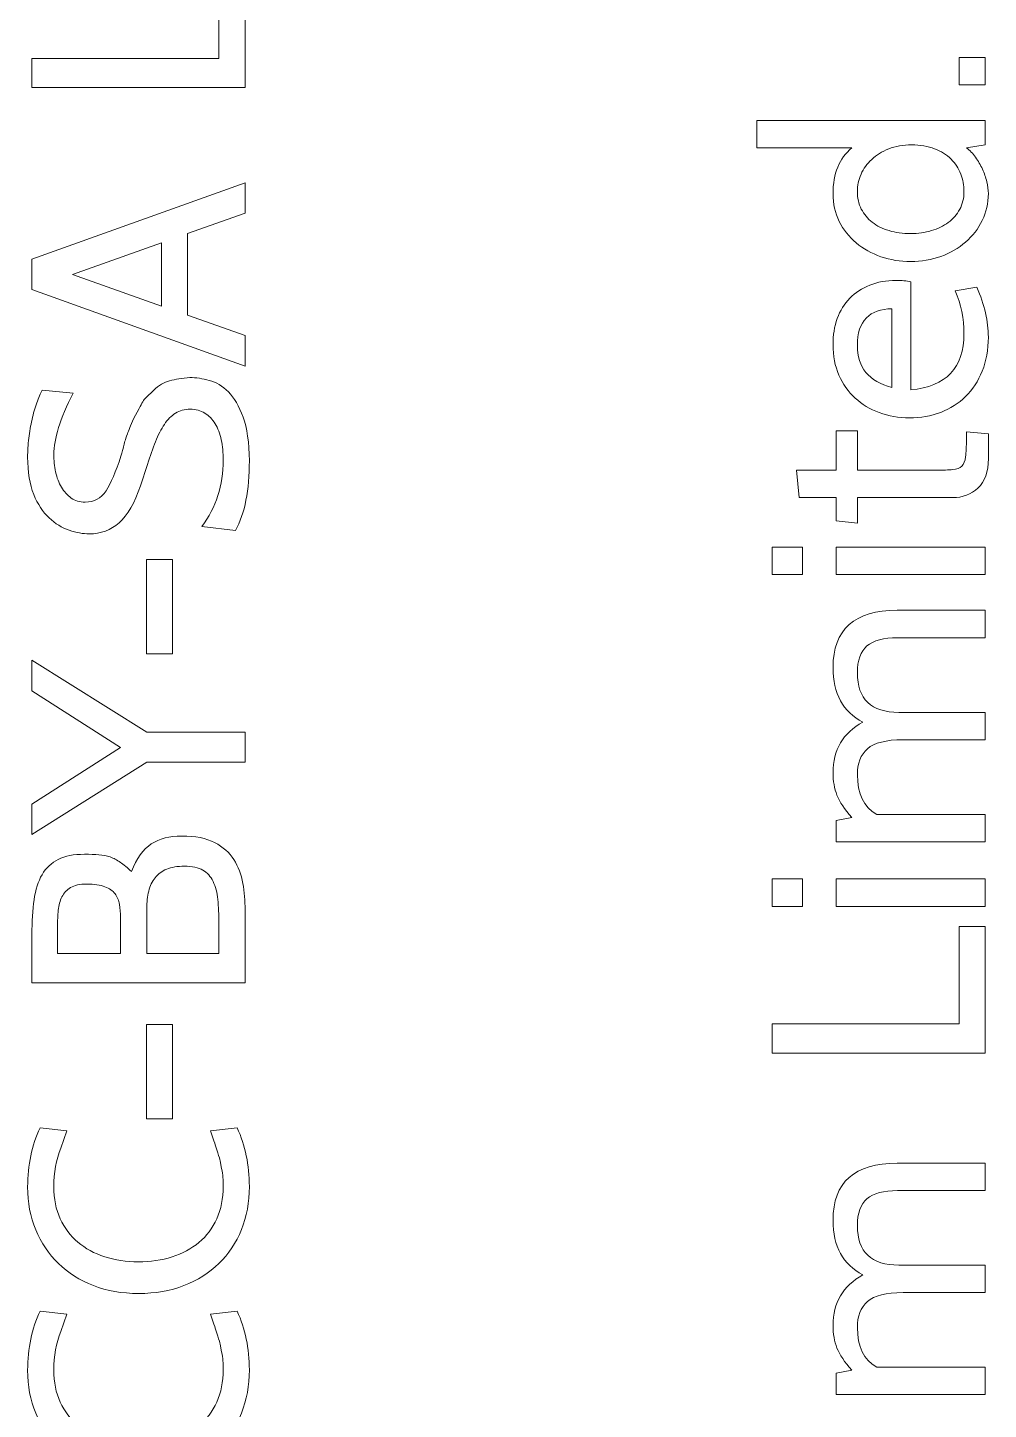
# Model space of a CAD drawing. Header units: centimetres. Extents: x -24 to 24.1, y -20.7 to 0.5.
# Drawn here: x 4.2722 to 4.6067, y -18.4396 to -17.9584 of the extents above; entities that cross this region are included whole.
import ezdxf

# ---------------------------------------------------------------- set-up
doc = ezdxf.new("R2010")
doc.units = ezdxf.units.CM
doc.header["$MEASUREMENT"] = 0
doc.layers.add('Layer 1', color=7, linetype='Continuous')

msp = doc.modelspace()

# ---------------------------------------------------------------- linework, layer by layer
at = {"layer": 'Layer 1', "color": 250, "lineweight": 9}
for points, knots in [([(4.34793, -17.935205), (4.34793, -17.935205), (4.34793, -17.979325), (4.34793, -17.979325), (4.34793, -17.979325), (4.34793, -17.979325), (4.27369, -17.979325), (4.27369, -17.979325), (4.27369, -17.979325), (4.27369, -17.979325), (4.27369, -17.969145), (4.27369, -17.969145), (4.27369, -17.969145), (4.27369, -17.969145), (4.33881, -17.969145), (4.33881, -17.969145), (4.33881, -17.969145), (4.33881, -17.969145), (4.33881, -17.935205), (4.33881, -17.935205), (4.33881, -17.935205), (4.33881, -17.935205), (4.34793, -17.935205), (4.34793, -17.935205)], [0, 0, 0, 0, 0.1428571, 0.1428571, 0.1428571, 0.1428571, 0.2857143, 0.2857143, 0.2857143, 0.2857143, 0.4285714, 0.4285714, 0.4285714, 0.4285714, 0.5714286, 0.5714286, 0.5714286, 0.5714286, 0.7142857, 0.7142857, 0.7142857, 0.7142857, 1, 1, 1, 1]), ([(4.60564, -17.968825), (4.60564, -17.968825), (4.60564, -17.978375), (4.60564, -17.978375), (4.60564, -17.978375), (4.60564, -17.978375), (4.59652, -17.978375), (4.59652, -17.978375), (4.59652, -17.978375), (4.59652, -17.978375), (4.59652, -17.968825), (4.59652, -17.968825), (4.59652, -17.968825), (4.59652, -17.968825), (4.60564, -17.968825), (4.60564, -17.968825)], [0, 0, 0, 0, 0.2, 0.2, 0.2, 0.2, 0.4, 0.4, 0.4, 0.4, 0.6, 0.6, 0.6, 0.6, 1, 1, 1, 1]), ([(4.60564, -17.990785), (4.60564, -17.990785), (4.60564, -17.999265), (4.60564, -17.999265), (4.60564, -17.999265), (4.60564, -17.999265), (4.59907, -18.000325), (4.59907, -18.000325), (4.59907, -18.000325), (4.60027, -18.001175), (4.60133, -18.002255), (4.60225, -18.003565), (4.60225, -18.003565), (4.60317, -18.004865), (4.60396, -18.006245), (4.60464, -18.007695), (4.60464, -18.007695), (4.60531, -18.009145), (4.60582, -18.010615), (4.60617, -18.012095), (4.60617, -18.012095), (4.60653, -18.013585), (4.60671, -18.014965), (4.60671, -18.016235), (4.60671, -18.016235), (4.60671, -18.019555), (4.606, -18.022665), (4.60458, -18.025565), (4.60458, -18.025565), (4.60317, -18.028465), (4.60124, -18.030975), (4.5988, -18.033095), (4.5988, -18.033095), (4.59637, -18.035215), (4.5935, -18.036885), (4.59021, -18.038085), (4.59021, -18.038085), (4.58693, -18.039285), (4.58341, -18.039885), (4.57966, -18.039885), (4.57966, -18.039885), (4.57606, -18.039885), (4.57261, -18.039315), (4.56932, -18.038185), (4.56932, -18.038185), (4.56603, -18.037055), (4.56315, -18.035445), (4.56068, -18.033365), (4.56068, -18.033365), (4.5582, -18.031275), (4.55624, -18.028785), (4.55479, -18.025885), (4.55479, -18.025885), (4.55334, -18.022985), (4.55262, -18.019775), (4.55262, -18.016235), (4.55262, -18.016235), (4.55262, -18.009235), (4.55481, -18.003935), (4.55919, -18.000325), (4.55919, -18.000325), (4.55919, -18.000325), (4.5261, -18.000325), (4.5261, -18.000325), (4.5261, -18.000325), (4.5261, -18.000325), (4.5261, -17.990785), (4.5261, -17.990785), (4.5261, -17.990785), (4.5261, -17.990785), (4.60564, -17.990785), (4.60564, -17.990785)], [0, 0, 0, 0, 0.0526316, 0.0526316, 0.0526316, 0.0526316, 0.1052632, 0.1052632, 0.1052632, 0.1052632, 0.1578947, 0.1578947, 0.1578947, 0.1578947, 0.2105263, 0.2105263, 0.2105263, 0.2105263, 0.2631579, 0.2631579, 0.2631579, 0.2631579, 0.3157895, 0.3157895, 0.3157895, 0.3157895, 0.3684211, 0.3684211, 0.3684211, 0.3684211, 0.4210526, 0.4210526, 0.4210526, 0.4210526, 0.4736842, 0.4736842, 0.4736842, 0.4736842, 0.5263158, 0.5263158, 0.5263158, 0.5263158, 0.5789474, 0.5789474, 0.5789474, 0.5789474, 0.6315789, 0.6315789, 0.6315789, 0.6315789, 0.6842105, 0.6842105, 0.6842105, 0.6842105, 0.7368421, 0.7368421, 0.7368421, 0.7368421, 0.7894737, 0.7894737, 0.7894737, 0.7894737, 0.8421053, 0.8421053, 0.8421053, 0.8421053, 0.8947368, 0.8947368, 0.8947368, 0.8947368, 1, 1, 1, 1]), ([(4.5611, -18.015495), (4.5611, -18.017755), (4.56156, -18.019785), (4.56248, -18.021595), (4.56248, -18.021595), (4.5634, -18.023395), (4.56467, -18.024935), (4.5663, -18.026205), (4.5663, -18.026205), (4.56792, -18.027475), (4.56987, -18.028445), (4.57213, -18.029125), (4.57213, -18.029125), (4.57439, -18.029795), (4.5769, -18.030125), (4.57966, -18.030125), (4.57966, -18.030125), (4.58221, -18.030125), (4.58461, -18.029795), (4.58687, -18.029125), (4.58687, -18.029125), (4.58914, -18.028445), (4.5911, -18.027495), (4.59276, -18.026255), (4.59276, -18.026255), (4.59442, -18.025015), (4.59575, -18.023505), (4.59674, -18.021695), (4.59674, -18.021695), (4.59773, -18.019895), (4.59822, -18.017825), (4.59822, -18.015495), (4.59822, -18.015495), (4.59822, -18.013375), (4.59785, -18.011335), (4.59711, -18.009395), (4.59711, -18.009395), (4.59637, -18.007455), (4.59523, -18.005715), (4.59371, -18.004195), (4.59371, -18.004195), (4.59219, -18.002675), (4.59028, -18.001475), (4.58799, -18.000595), (4.58799, -18.000595), (4.58569, -17.999705), (4.58302, -17.999265), (4.57998, -17.999265), (4.57998, -17.999265), (4.57701, -17.999265), (4.57436, -17.999725), (4.57203, -18.000645), (4.57203, -18.000645), (4.56969, -18.001565), (4.56771, -18.002785), (4.56609, -18.004305), (4.56609, -18.004305), (4.56446, -18.005825), (4.56322, -18.007555), (4.56237, -18.009505), (4.56237, -18.009505), (4.56153, -18.011445), (4.5611, -18.013445), (4.5611, -18.015495)], [0, 0, 0, 0, 0.0588235, 0.0588235, 0.0588235, 0.0588235, 0.1176471, 0.1176471, 0.1176471, 0.1176471, 0.1764706, 0.1764706, 0.1764706, 0.1764706, 0.2352941, 0.2352941, 0.2352941, 0.2352941, 0.2941176, 0.2941176, 0.2941176, 0.2941176, 0.3529412, 0.3529412, 0.3529412, 0.3529412, 0.4117647, 0.4117647, 0.4117647, 0.4117647, 0.4705882, 0.4705882, 0.4705882, 0.4705882, 0.5294118, 0.5294118, 0.5294118, 0.5294118, 0.5882353, 0.5882353, 0.5882353, 0.5882353, 0.6470588, 0.6470588, 0.6470588, 0.6470588, 0.7058824, 0.7058824, 0.7058824, 0.7058824, 0.7647059, 0.7647059, 0.7647059, 0.7647059, 0.8235294, 0.8235294, 0.8235294, 0.8235294, 0.8823529, 0.8823529, 0.8823529, 0.8823529, 1, 1, 1, 1]), ([(4.34793, -18.012415), (4.34793, -18.012415), (4.34793, -18.023015), (4.34793, -18.023015), (4.34793, -18.023015), (4.34793, -18.023015), (4.32789, -18.030125), (4.32789, -18.030125), (4.32789, -18.030125), (4.32789, -18.030125), (4.32789, -18.058545), (4.32789, -18.058545), (4.32789, -18.058545), (4.32789, -18.058545), (4.34793, -18.065655), (4.34793, -18.065655), (4.34793, -18.065655), (4.34793, -18.065655), (4.34793, -18.076255), (4.34793, -18.076255), (4.34793, -18.076255), (4.34793, -18.076255), (4.27369, -18.049635), (4.27369, -18.049635), (4.27369, -18.049635), (4.27369, -18.049635), (4.27369, -18.039035), (4.27369, -18.039035), (4.27369, -18.039035), (4.27369, -18.039035), (4.34793, -18.012415), (4.34793, -18.012415)], [0, 0, 0, 0, 0.1111111, 0.1111111, 0.1111111, 0.1111111, 0.2222222, 0.2222222, 0.2222222, 0.2222222, 0.3333333, 0.3333333, 0.3333333, 0.3333333, 0.4444444, 0.4444444, 0.4444444, 0.4444444, 0.5555556, 0.5555556, 0.5555556, 0.5555556, 0.6666667, 0.6666667, 0.6666667, 0.6666667, 0.7777778, 0.7777778, 0.7777778, 0.7777778, 1, 1, 1, 1]), ([(4.31877, -18.033305), (4.31877, -18.033305), (4.2878, -18.044335), (4.2878, -18.044335), (4.2878, -18.044335), (4.2878, -18.044335), (4.31877, -18.055365), (4.31877, -18.055365), (4.31877, -18.055365), (4.31877, -18.055365), (4.31877, -18.033305), (4.31877, -18.033305)], [0, 0, 0, 0, 0.25, 0.25, 0.25, 0.25, 0.5, 0.5, 0.5, 0.5, 1, 1, 1, 1]), ([(4.57966, -18.046885), (4.57966, -18.046885), (4.57966, -18.084535), (4.57966, -18.084535), (4.57966, -18.084535), (4.59203, -18.083405), (4.59822, -18.076895), (4.59822, -18.065025), (4.59822, -18.065025), (4.59822, -18.059715), (4.5972, -18.054735), (4.59515, -18.050065), (4.59515, -18.050065), (4.59515, -18.050065), (4.60267, -18.048795), (4.60267, -18.048795), (4.60267, -18.048795), (4.60536, -18.054945), (4.60671, -18.060745), (4.60671, -18.066185), (4.60671, -18.066185), (4.60671, -18.070575), (4.606, -18.074515), (4.60458, -18.078015), (4.60458, -18.078015), (4.60317, -18.081515), (4.60124, -18.084465), (4.5988, -18.086865), (4.5988, -18.086865), (4.59637, -18.089275), (4.59347, -18.091105), (4.59011, -18.092385), (4.59011, -18.092385), (4.58675, -18.093655), (4.58313, -18.094295), (4.57924, -18.094295), (4.57924, -18.094295), (4.57549, -18.094295), (4.57199, -18.093695), (4.56874, -18.092485), (4.56874, -18.092485), (4.56548, -18.091285), (4.56268, -18.089595), (4.56031, -18.087395), (4.56031, -18.087395), (4.55794, -18.085205), (4.55606, -18.082535), (4.55469, -18.079395), (4.55469, -18.079395), (4.55331, -18.076245), (4.55262, -18.072725), (4.55262, -18.068835), (4.55262, -18.068835), (4.55262, -18.065515), (4.55311, -18.062475), (4.5541, -18.059715), (4.5541, -18.059715), (4.55509, -18.056965), (4.55654, -18.054615), (4.55845, -18.052665), (4.55845, -18.052665), (4.56036, -18.050725), (4.56268, -18.049205), (4.5654, -18.048105), (4.5654, -18.048105), (4.56812, -18.047005), (4.57118, -18.046465), (4.57457, -18.046465), (4.57457, -18.046465), (4.57655, -18.046465), (4.57825, -18.046605), (4.57966, -18.046885)], [0, 0, 0, 0, 0.0526316, 0.0526316, 0.0526316, 0.0526316, 0.1052632, 0.1052632, 0.1052632, 0.1052632, 0.1578947, 0.1578947, 0.1578947, 0.1578947, 0.2105263, 0.2105263, 0.2105263, 0.2105263, 0.2631579, 0.2631579, 0.2631579, 0.2631579, 0.3157895, 0.3157895, 0.3157895, 0.3157895, 0.3684211, 0.3684211, 0.3684211, 0.3684211, 0.4210526, 0.4210526, 0.4210526, 0.4210526, 0.4736842, 0.4736842, 0.4736842, 0.4736842, 0.5263158, 0.5263158, 0.5263158, 0.5263158, 0.5789474, 0.5789474, 0.5789474, 0.5789474, 0.6315789, 0.6315789, 0.6315789, 0.6315789, 0.6842105, 0.6842105, 0.6842105, 0.6842105, 0.7368421, 0.7368421, 0.7368421, 0.7368421, 0.7894737, 0.7894737, 0.7894737, 0.7894737, 0.8421053, 0.8421053, 0.8421053, 0.8421053, 0.8947368, 0.8947368, 0.8947368, 0.8947368, 1, 1, 1, 1]), ([(4.5611, -18.069055), (4.5611, -18.076755), (4.5651, -18.081635), (4.57309, -18.083685), (4.57309, -18.083685), (4.57309, -18.083685), (4.57309, -18.056325), (4.57309, -18.056325), (4.57309, -18.056325), (4.56927, -18.056325), (4.56632, -18.057385), (4.56423, -18.059505), (4.56423, -18.059505), (4.56214, -18.061625), (4.5611, -18.064805), (4.5611, -18.069055)], [0, 0, 0, 0, 0.2, 0.2, 0.2, 0.2, 0.4, 0.4, 0.4, 0.4, 0.6, 0.6, 0.6, 0.6, 1, 1, 1, 1]), ([(4.34941, -18.109245), (4.34941, -18.119495), (4.34782, -18.127585), (4.34464, -18.133525), (4.34464, -18.133525), (4.34464, -18.133525), (4.33287, -18.132145), (4.33287, -18.132145), (4.33287, -18.132145), (4.33782, -18.125505), (4.34029, -18.117795), (4.34029, -18.109025), (4.34029, -18.109025), (4.34029, -18.106485), (4.34007, -18.104135), (4.33961, -18.101975), (4.33961, -18.101975), (4.33915, -18.099825), (4.33844, -18.097945), (4.33748, -18.096355), (4.33748, -18.096355), (4.33653, -18.094765), (4.33533, -18.093525), (4.33388, -18.092645), (4.33388, -18.092645), (4.33243, -18.091755), (4.33075, -18.091315), (4.32884, -18.091315), (4.32884, -18.091315), (4.32686, -18.091315), (4.32515, -18.091775), (4.3237, -18.092695), (4.3237, -18.092695), (4.32225, -18.093615), (4.32096, -18.094905), (4.31983, -18.096565), (4.31983, -18.096565), (4.31869, -18.098225), (4.31767, -18.100245), (4.31675, -18.102615), (4.31675, -18.102615), (4.31583, -18.104985), (4.31488, -18.107615), (4.31389, -18.110515), (4.31389, -18.110515), (4.31389, -18.110515), (4.31145, -18.117935), (4.31145, -18.117935), (4.31145, -18.117935), (4.30947, -18.123945), (4.30701, -18.128245), (4.30408, -18.130825), (4.30408, -18.130825), (4.30114, -18.133405), (4.29766, -18.134695), (4.29363, -18.134695), (4.29363, -18.134695), (4.29151, -18.134695), (4.28919, -18.134275), (4.28668, -18.133425), (4.28668, -18.133425), (4.28417, -18.132575), (4.28184, -18.131145), (4.27968, -18.129125), (4.27968, -18.129125), (4.27753, -18.127115), (4.27574, -18.124395), (4.27433, -18.120965), (4.27433, -18.120965), (4.27291, -18.117535), (4.27221, -18.113205), (4.27221, -18.107965), (4.27221, -18.107965), (4.27221, -18.105845), (4.27235, -18.103655), (4.27263, -18.101395), (4.27263, -18.101395), (4.27291, -18.099135), (4.27329, -18.096955), (4.27374, -18.094875), (4.27374, -18.094875), (4.2742, -18.092785), (4.27475, -18.090855), (4.27539, -18.089095), (4.27539, -18.089095), (4.27603, -18.087325), (4.27666, -18.085835), (4.2773, -18.084635), (4.2773, -18.084635), (4.2773, -18.084635), (4.28801, -18.085695), (4.28801, -18.085695), (4.28801, -18.085695), (4.28356, -18.094605), (4.28133, -18.101715), (4.28133, -18.107015), (4.28133, -18.107015), (4.28133, -18.109065), (4.28154, -18.111095), (4.28196, -18.113115), (4.28196, -18.113115), (4.28239, -18.115125), (4.28306, -18.116915), (4.28398, -18.118465), (4.28398, -18.118465), (4.2849, -18.120025), (4.28603, -18.121275), (4.28737, -18.122235), (4.28737, -18.122235), (4.28872, -18.123185), (4.29034, -18.123665), (4.29225, -18.123665), (4.29225, -18.123665), (4.29536, -18.123665), (4.29778, -18.122335), (4.29952, -18.119685), (4.29952, -18.119685), (4.30125, -18.117035), (4.30296, -18.113025), (4.30466, -18.107655), (4.30466, -18.107655), (4.30516, -18.106165), (4.30547, -18.105085), (4.30561, -18.104415), (4.30561, -18.104415), (4.30576, -18.103745), (4.30592, -18.103095), (4.30609, -18.102455), (4.30609, -18.102455), (4.30627, -18.101815), (4.30655, -18.100955), (4.30694, -18.099855), (4.30694, -18.099855), (4.30733, -18.098755), (4.30805, -18.097005), (4.30911, -18.094605), (4.30911, -18.094605), (4.30911, -18.094605), (4.31102, -18.091005), (4.31102, -18.091005), (4.31102, -18.091005), (4.31152, -18.090085), (4.31194, -18.089325), (4.3123, -18.088715), (4.3123, -18.088715), (4.31265, -18.088115), (4.313, -18.087645), (4.31336, -18.087285), (4.31336, -18.087285), (4.31336, -18.087285), (4.31611, -18.084635), (4.31611, -18.084635), (4.31611, -18.084635), (4.31781, -18.083015), (4.31965, -18.081935), (4.32163, -18.081405), (4.32163, -18.081405), (4.32361, -18.080875), (4.32598, -18.080505), (4.32873, -18.080285), (4.32873, -18.080285), (4.33086, -18.080285), (4.3331, -18.080605), (4.33547, -18.081245), (4.33547, -18.081245), (4.33784, -18.081875), (4.34005, -18.083225), (4.3421, -18.085275), (4.3421, -18.085275), (4.34415, -18.087325), (4.34586, -18.090245), (4.34724, -18.094025), (4.34724, -18.094025), (4.34862, -18.097805), (4.34934, -18.102875), (4.34941, -18.109245)], [0, 0, 0, 0, 0.0222222, 0.0222222, 0.0222222, 0.0222222, 0.0444444, 0.0444444, 0.0444444, 0.0444444, 0.0666667, 0.0666667, 0.0666667, 0.0666667, 0.0888889, 0.0888889, 0.0888889, 0.0888889, 0.1111111, 0.1111111, 0.1111111, 0.1111111, 0.1333333, 0.1333333, 0.1333333, 0.1333333, 0.1555556, 0.1555556, 0.1555556, 0.1555556, 0.1777778, 0.1777778, 0.1777778, 0.1777778, 0.2, 0.2, 0.2, 0.2, 0.2222222, 0.2222222, 0.2222222, 0.2222222, 0.2444444, 0.2444444, 0.2444444, 0.2444444, 0.2666667, 0.2666667, 0.2666667, 0.2666667, 0.2888889, 0.2888889, 0.2888889, 0.2888889, 0.3111111, 0.3111111, 0.3111111, 0.3111111, 0.3333333, 0.3333333, 0.3333333, 0.3333333, 0.3555556, 0.3555556, 0.3555556, 0.3555556, 0.3777778, 0.3777778, 0.3777778, 0.3777778, 0.4, 0.4, 0.4, 0.4, 0.4222222, 0.4222222, 0.4222222, 0.4222222, 0.4444444, 0.4444444, 0.4444444, 0.4444444, 0.4666667, 0.4666667, 0.4666667, 0.4666667, 0.4888889, 0.4888889, 0.4888889, 0.4888889, 0.5111111, 0.5111111, 0.5111111, 0.5111111, 0.5333333, 0.5333333, 0.5333333, 0.5333333, 0.5555556, 0.5555556, 0.5555556, 0.5555556, 0.5777778, 0.5777778, 0.5777778, 0.5777778, 0.6, 0.6, 0.6, 0.6, 0.6222222, 0.6222222, 0.6222222, 0.6222222, 0.6444444, 0.6444444, 0.6444444, 0.6444444, 0.6666667, 0.6666667, 0.6666667, 0.6666667, 0.6888889, 0.6888889, 0.6888889, 0.6888889, 0.7111111, 0.7111111, 0.7111111, 0.7111111, 0.7333333, 0.7333333, 0.7333333, 0.7333333, 0.7555556, 0.7555556, 0.7555556, 0.7555556, 0.7777778, 0.7777778, 0.7777778, 0.7777778, 0.8, 0.8, 0.8, 0.8, 0.8222222, 0.8222222, 0.8222222, 0.8222222, 0.8444444, 0.8444444, 0.8444444, 0.8444444, 0.8666667, 0.8666667, 0.8666667, 0.8666667, 0.8888889, 0.8888889, 0.8888889, 0.8888889, 0.9111111, 0.9111111, 0.9111111, 0.9111111, 0.9333333, 0.9333333, 0.9333333, 0.9333333, 0.9555556, 0.9555556, 0.9555556, 0.9555556, 1, 1, 1, 1]), ([(4.59907, -18.099175), (4.59907, -18.099175), (4.60671, -18.099915), (4.60671, -18.099915), (4.60671, -18.099915), (4.60671, -18.099915), (4.60671, -18.108505), (4.60671, -18.108505), (4.60671, -18.108505), (4.60671, -18.113095), (4.6055, -18.116515), (4.6031, -18.118735), (4.6031, -18.118735), (4.6007, -18.120965), (4.59776, -18.122075), (4.5943, -18.122075), (4.5943, -18.122075), (4.5943, -18.122075), (4.5611, -18.122075), (4.5611, -18.122075), (4.5611, -18.122075), (4.5611, -18.122075), (4.5611, -18.130985), (4.5611, -18.130985), (4.5611, -18.130985), (4.5611, -18.130985), (4.55368, -18.130135), (4.55368, -18.130135), (4.55368, -18.130135), (4.55368, -18.130135), (4.55368, -18.122075), (4.55368, -18.122075), (4.55368, -18.122075), (4.55368, -18.122075), (4.54084, -18.122075), (4.54084, -18.122075), (4.54084, -18.122075), (4.54084, -18.122075), (4.53989, -18.112535), (4.53989, -18.112535), (4.53989, -18.112535), (4.53989, -18.112535), (4.55368, -18.112535), (4.55368, -18.112535), (4.55368, -18.112535), (4.55368, -18.112535), (4.55368, -18.098855), (4.55368, -18.098855), (4.55368, -18.098855), (4.55368, -18.098855), (4.5611, -18.098855), (4.5611, -18.098855), (4.5611, -18.098855), (4.5611, -18.098855), (4.5611, -18.112535), (4.5611, -18.112535), (4.5611, -18.112535), (4.5611, -18.112535), (4.58846, -18.112535), (4.58846, -18.112535), (4.58846, -18.112535), (4.59094, -18.112535), (4.59288, -18.112465), (4.5943, -18.112325), (4.5943, -18.112325), (4.59571, -18.112175), (4.59677, -18.111775), (4.59748, -18.111105), (4.59748, -18.111105), (4.59819, -18.110435), (4.59863, -18.109355), (4.5988, -18.107865), (4.5988, -18.107865), (4.59898, -18.106385), (4.59907, -18.104295), (4.59907, -18.101605), (4.59907, -18.101605), (4.59907, -18.101605), (4.59907, -18.099175), (4.59907, -18.099175)], [0, 0, 0, 0, 0.047619, 0.047619, 0.047619, 0.047619, 0.0952381, 0.0952381, 0.0952381, 0.0952381, 0.1428571, 0.1428571, 0.1428571, 0.1428571, 0.1904762, 0.1904762, 0.1904762, 0.1904762, 0.2380952, 0.2380952, 0.2380952, 0.2380952, 0.2857143, 0.2857143, 0.2857143, 0.2857143, 0.3333333, 0.3333333, 0.3333333, 0.3333333, 0.3809524, 0.3809524, 0.3809524, 0.3809524, 0.4285714, 0.4285714, 0.4285714, 0.4285714, 0.4761905, 0.4761905, 0.4761905, 0.4761905, 0.5238095, 0.5238095, 0.5238095, 0.5238095, 0.5714286, 0.5714286, 0.5714286, 0.5714286, 0.6190476, 0.6190476, 0.6190476, 0.6190476, 0.6666667, 0.6666667, 0.6666667, 0.6666667, 0.7142857, 0.7142857, 0.7142857, 0.7142857, 0.7619048, 0.7619048, 0.7619048, 0.7619048, 0.8095238, 0.8095238, 0.8095238, 0.8095238, 0.8571429, 0.8571429, 0.8571429, 0.8571429, 0.9047619, 0.9047619, 0.9047619, 0.9047619, 1, 1, 1, 1]), ([(4.54201, -18.139365), (4.54201, -18.139365), (4.54201, -18.148905), (4.54201, -18.148905), (4.54201, -18.148905), (4.54201, -18.148905), (4.53141, -18.148905), (4.53141, -18.148905), (4.53141, -18.148905), (4.53141, -18.148905), (4.53141, -18.139365), (4.53141, -18.139365), (4.53141, -18.139365), (4.53141, -18.139365), (4.54201, -18.139365), (4.54201, -18.139365)], [0, 0, 0, 0, 0.2, 0.2, 0.2, 0.2, 0.4, 0.4, 0.4, 0.4, 0.6, 0.6, 0.6, 0.6, 1, 1, 1, 1]), ([(4.60564, -18.139365), (4.60564, -18.139365), (4.60564, -18.148905), (4.60564, -18.148905), (4.60564, -18.148905), (4.60564, -18.148905), (4.55368, -18.148905), (4.55368, -18.148905), (4.55368, -18.148905), (4.55368, -18.148905), (4.55368, -18.139365), (4.55368, -18.139365), (4.55368, -18.139365), (4.55368, -18.139365), (4.60564, -18.139365), (4.60564, -18.139365)], [0, 0, 0, 0, 0.2, 0.2, 0.2, 0.2, 0.4, 0.4, 0.4, 0.4, 0.6, 0.6, 0.6, 0.6, 1, 1, 1, 1]), ([(4.32269, -18.143605), (4.32269, -18.143605), (4.32269, -18.176475), (4.32269, -18.176475), (4.32269, -18.176475), (4.32269, -18.176475), (4.31357, -18.176475), (4.31357, -18.176475), (4.31357, -18.176475), (4.31357, -18.176475), (4.31357, -18.143605), (4.31357, -18.143605), (4.31357, -18.143605), (4.31357, -18.143605), (4.32269, -18.143605), (4.32269, -18.143605)], [0, 0, 0, 0, 0.2, 0.2, 0.2, 0.2, 0.4, 0.4, 0.4, 0.4, 0.6, 0.6, 0.6, 0.6, 1, 1, 1, 1]), ([(4.60564, -18.161315), (4.60564, -18.161315), (4.60564, -18.170865), (4.60564, -18.170865), (4.60564, -18.170865), (4.60564, -18.170865), (4.5751, -18.170865), (4.5751, -18.170865), (4.5751, -18.170865), (4.57022, -18.170865), (4.56667, -18.171815), (4.56444, -18.173725), (4.56444, -18.173725), (4.56222, -18.175635), (4.5611, -18.178745), (4.5611, -18.183055), (4.5611, -18.183055), (4.5611, -18.192255), (4.56591, -18.196845), (4.57553, -18.196845), (4.57553, -18.196845), (4.57553, -18.196845), (4.60564, -18.196845), (4.60564, -18.196845), (4.60564, -18.196845), (4.60564, -18.196845), (4.60564, -18.206395), (4.60564, -18.206395), (4.60564, -18.206395), (4.60564, -18.206395), (4.57701, -18.206395), (4.57701, -18.206395), (4.57701, -18.206395), (4.57107, -18.206395), (4.56694, -18.207435), (4.5646, -18.209525), (4.5646, -18.209525), (4.56227, -18.211605), (4.5611, -18.214625), (4.5611, -18.218585), (4.5611, -18.218585), (4.5611, -18.225235), (4.56336, -18.229825), (4.56789, -18.232375), (4.56789, -18.232375), (4.56789, -18.232375), (4.60564, -18.232375), (4.60564, -18.232375), (4.60564, -18.232375), (4.60564, -18.232375), (4.60564, -18.241915), (4.60564, -18.241915), (4.60564, -18.241915), (4.60564, -18.241915), (4.55368, -18.241915), (4.55368, -18.241915), (4.55368, -18.241915), (4.55368, -18.241915), (4.55368, -18.234495), (4.55368, -18.234495), (4.55368, -18.234495), (4.55368, -18.234495), (4.55919, -18.233435), (4.55919, -18.233435), (4.55919, -18.233435), (4.55665, -18.230605), (4.55492, -18.228025), (4.554, -18.225695), (4.554, -18.225695), (4.55308, -18.223365), (4.55262, -18.220745), (4.55262, -18.217845), (4.55262, -18.217845), (4.55262, -18.209925), (4.55608, -18.204055), (4.56301, -18.200235), (4.56301, -18.200235), (4.55608, -18.196635), (4.55262, -18.190305), (4.55262, -18.181255), (4.55262, -18.181255), (4.55262, -18.167965), (4.56008, -18.161315), (4.57499, -18.161315), (4.57499, -18.161315), (4.57499, -18.161315), (4.60564, -18.161315), (4.60564, -18.161315)], [0, 0, 0, 0, 0.0434783, 0.0434783, 0.0434783, 0.0434783, 0.0869565, 0.0869565, 0.0869565, 0.0869565, 0.1304348, 0.1304348, 0.1304348, 0.1304348, 0.173913, 0.173913, 0.173913, 0.173913, 0.2173913, 0.2173913, 0.2173913, 0.2173913, 0.2608696, 0.2608696, 0.2608696, 0.2608696, 0.3043478, 0.3043478, 0.3043478, 0.3043478, 0.3478261, 0.3478261, 0.3478261, 0.3478261, 0.3913043, 0.3913043, 0.3913043, 0.3913043, 0.4347826, 0.4347826, 0.4347826, 0.4347826, 0.4782609, 0.4782609, 0.4782609, 0.4782609, 0.5217391, 0.5217391, 0.5217391, 0.5217391, 0.5652174, 0.5652174, 0.5652174, 0.5652174, 0.6086957, 0.6086957, 0.6086957, 0.6086957, 0.6521739, 0.6521739, 0.6521739, 0.6521739, 0.6956522, 0.6956522, 0.6956522, 0.6956522, 0.7391304, 0.7391304, 0.7391304, 0.7391304, 0.7826087, 0.7826087, 0.7826087, 0.7826087, 0.826087, 0.826087, 0.826087, 0.826087, 0.8695652, 0.8695652, 0.8695652, 0.8695652, 0.9130435, 0.9130435, 0.9130435, 0.9130435, 1, 1, 1, 1]), ([(4.27369, -18.178705), (4.27369, -18.178705), (4.31368, -18.203735), (4.31368, -18.203735), (4.31368, -18.203735), (4.31368, -18.203735), (4.34793, -18.203735), (4.34793, -18.203735), (4.34793, -18.203735), (4.34793, -18.203735), (4.34793, -18.214235), (4.34793, -18.214235), (4.34793, -18.214235), (4.34793, -18.214235), (4.31368, -18.214235), (4.31368, -18.214235), (4.31368, -18.214235), (4.31368, -18.214235), (4.27369, -18.239375), (4.27369, -18.239375), (4.27369, -18.239375), (4.27369, -18.239375), (4.27369, -18.228765), (4.27369, -18.228765), (4.27369, -18.228765), (4.27369, -18.228765), (4.30455, -18.209035), (4.30455, -18.209035), (4.30455, -18.209035), (4.30455, -18.209035), (4.27369, -18.189315), (4.27369, -18.189315), (4.27369, -18.189315), (4.27369, -18.189315), (4.27369, -18.178705), (4.27369, -18.178705)], [0, 0, 0, 0, 0.1, 0.1, 0.1, 0.1, 0.2, 0.2, 0.2, 0.2, 0.3, 0.3, 0.3, 0.3, 0.4, 0.4, 0.4, 0.4, 0.5, 0.5, 0.5, 0.5, 0.6, 0.6, 0.6, 0.6, 0.7, 0.7, 0.7, 0.7, 0.8, 0.8, 0.8, 0.8, 1, 1, 1, 1]), ([(4.34793, -18.265565), (4.34793, -18.265565), (4.34793, -18.291015), (4.34793, -18.291015), (4.34793, -18.291015), (4.34793, -18.291015), (4.27369, -18.291015), (4.27369, -18.291015), (4.27369, -18.291015), (4.27369, -18.291015), (4.27369, -18.274265), (4.27369, -18.274265), (4.27369, -18.274265), (4.27369, -18.269665), (4.27394, -18.265615), (4.27444, -18.262115), (4.27444, -18.262115), (4.27493, -18.258615), (4.27587, -18.255705), (4.27724, -18.253375), (4.27724, -18.253375), (4.27862, -18.251035), (4.2805, -18.249265), (4.28287, -18.248065), (4.28287, -18.248065), (4.28524, -18.246865), (4.28829, -18.246265), (4.29204, -18.246265), (4.29204, -18.246265), (4.29395, -18.246265), (4.29561, -18.246315), (4.29702, -18.246425), (4.29702, -18.246425), (4.29844, -18.246525), (4.29975, -18.246795), (4.30095, -18.247215), (4.30095, -18.247215), (4.30215, -18.247645), (4.30334, -18.248265), (4.3045, -18.249075), (4.3045, -18.249075), (4.30567, -18.249875), (4.30696, -18.250945), (4.30837, -18.252295), (4.30837, -18.252295), (4.31014, -18.247695), (4.31244, -18.244495), (4.31527, -18.242655), (4.31527, -18.242655), (4.31809, -18.240825), (4.32163, -18.239905), (4.32587, -18.239905), (4.32587, -18.239905), (4.33061, -18.239905), (4.33443, -18.240665), (4.33732, -18.242185), (4.33732, -18.242185), (4.34022, -18.243705), (4.34245, -18.245685), (4.34401, -18.248125), (4.34401, -18.248125), (4.34556, -18.250555), (4.34661, -18.253315), (4.34714, -18.256395), (4.34714, -18.256395), (4.34767, -18.259465), (4.34793, -18.262525), (4.34793, -18.265565)], [0, 0, 0, 0, 0.0555556, 0.0555556, 0.0555556, 0.0555556, 0.1111111, 0.1111111, 0.1111111, 0.1111111, 0.1666667, 0.1666667, 0.1666667, 0.1666667, 0.2222222, 0.2222222, 0.2222222, 0.2222222, 0.2777778, 0.2777778, 0.2777778, 0.2777778, 0.3333333, 0.3333333, 0.3333333, 0.3333333, 0.3888889, 0.3888889, 0.3888889, 0.3888889, 0.4444444, 0.4444444, 0.4444444, 0.4444444, 0.5, 0.5, 0.5, 0.5, 0.5555556, 0.5555556, 0.5555556, 0.5555556, 0.6111111, 0.6111111, 0.6111111, 0.6111111, 0.6666667, 0.6666667, 0.6666667, 0.6666667, 0.7222222, 0.7222222, 0.7222222, 0.7222222, 0.7777778, 0.7777778, 0.7777778, 0.7777778, 0.8333333, 0.8333333, 0.8333333, 0.8333333, 0.8888889, 0.8888889, 0.8888889, 0.8888889, 1, 1, 1, 1]), ([(4.31368, -18.265195), (4.31368, -18.265195), (4.31368, -18.280835), (4.31368, -18.280835), (4.31368, -18.280835), (4.31368, -18.280835), (4.33881, -18.280835), (4.33881, -18.280835), (4.33881, -18.280835), (4.33881, -18.280835), (4.33881, -18.270475), (4.33881, -18.270475), (4.33881, -18.270475), (4.33881, -18.267315), (4.33869, -18.264485), (4.33844, -18.262035), (4.33844, -18.262035), (4.33819, -18.259555), (4.33764, -18.257475), (4.33679, -18.255735), (4.33679, -18.255735), (4.33595, -18.254005), (4.33474, -18.252695), (4.33319, -18.251775), (4.33319, -18.251775), (4.33163, -18.250855), (4.32951, -18.250405), (4.32683, -18.250405), (4.32683, -18.250405), (4.32435, -18.250405), (4.32228, -18.250755), (4.32062, -18.251465), (4.32062, -18.251465), (4.31896, -18.252165), (4.31762, -18.253135), (4.31659, -18.254415), (4.31659, -18.254415), (4.31557, -18.255685), (4.31482, -18.257245), (4.31436, -18.259065), (4.31436, -18.259065), (4.3139, -18.260895), (4.31368, -18.262945), (4.31368, -18.265195)], [0, 0, 0, 0, 0.0833333, 0.0833333, 0.0833333, 0.0833333, 0.1666667, 0.1666667, 0.1666667, 0.1666667, 0.25, 0.25, 0.25, 0.25, 0.3333333, 0.3333333, 0.3333333, 0.3333333, 0.4166667, 0.4166667, 0.4166667, 0.4166667, 0.5, 0.5, 0.5, 0.5, 0.5833333, 0.5833333, 0.5833333, 0.5833333, 0.6666667, 0.6666667, 0.6666667, 0.6666667, 0.75, 0.75, 0.75, 0.75, 0.8333333, 0.8333333, 0.8333333, 0.8333333, 1, 1, 1, 1]), ([(4.2826, -18.271325), (4.2826, -18.271325), (4.2826, -18.280835), (4.2826, -18.280835), (4.2826, -18.280835), (4.2826, -18.280835), (4.30455, -18.280835), (4.30455, -18.280835), (4.30455, -18.280835), (4.30455, -18.280835), (4.30455, -18.268375), (4.30455, -18.268375), (4.30455, -18.268375), (4.30455, -18.266695), (4.30443, -18.265145), (4.30418, -18.263725), (4.30418, -18.263725), (4.30394, -18.262335), (4.30342, -18.261095), (4.30263, -18.260035), (4.30263, -18.260035), (4.30185, -18.258975), (4.30068, -18.258165), (4.29911, -18.257555), (4.29911, -18.257555), (4.29755, -18.256955), (4.29542, -18.256655), (4.29273, -18.256655), (4.29273, -18.256655), (4.29038, -18.256655), (4.28854, -18.257065), (4.28718, -18.257875), (4.28718, -18.257875), (4.28584, -18.258685), (4.28483, -18.259755), (4.28414, -18.261095), (4.28414, -18.261095), (4.28347, -18.262435), (4.28304, -18.263975), (4.28287, -18.265745), (4.28287, -18.265745), (4.28269, -18.267495), (4.2826, -18.269365), (4.2826, -18.271325)], [0, 0, 0, 0, 0.0833333, 0.0833333, 0.0833333, 0.0833333, 0.1666667, 0.1666667, 0.1666667, 0.1666667, 0.25, 0.25, 0.25, 0.25, 0.3333333, 0.3333333, 0.3333333, 0.3333333, 0.4166667, 0.4166667, 0.4166667, 0.4166667, 0.5, 0.5, 0.5, 0.5, 0.5833333, 0.5833333, 0.5833333, 0.5833333, 0.6666667, 0.6666667, 0.6666667, 0.6666667, 0.75, 0.75, 0.75, 0.75, 0.8333333, 0.8333333, 0.8333333, 0.8333333, 1, 1, 1, 1]), ([(4.54201, -18.254855), (4.54201, -18.254855), (4.54201, -18.264405), (4.54201, -18.264405), (4.54201, -18.264405), (4.54201, -18.264405), (4.53141, -18.264405), (4.53141, -18.264405), (4.53141, -18.264405), (4.53141, -18.264405), (4.53141, -18.254855), (4.53141, -18.254855), (4.53141, -18.254855), (4.53141, -18.254855), (4.54201, -18.254855), (4.54201, -18.254855)], [0, 0, 0, 0, 0.2, 0.2, 0.2, 0.2, 0.4, 0.4, 0.4, 0.4, 0.6, 0.6, 0.6, 0.6, 1, 1, 1, 1]), ([(4.60564, -18.254855), (4.60564, -18.254855), (4.60564, -18.264405), (4.60564, -18.264405), (4.60564, -18.264405), (4.60564, -18.264405), (4.55368, -18.264405), (4.55368, -18.264405), (4.55368, -18.264405), (4.55368, -18.264405), (4.55368, -18.254855), (4.55368, -18.254855), (4.55368, -18.254855), (4.55368, -18.254855), (4.60564, -18.254855), (4.60564, -18.254855)], [0, 0, 0, 0, 0.2, 0.2, 0.2, 0.2, 0.4, 0.4, 0.4, 0.4, 0.6, 0.6, 0.6, 0.6, 1, 1, 1, 1]), ([(4.60564, -18.271405), (4.60564, -18.271405), (4.60564, -18.315525), (4.60564, -18.315525), (4.60564, -18.315525), (4.60564, -18.315525), (4.53141, -18.315525), (4.53141, -18.315525), (4.53141, -18.315525), (4.53141, -18.315525), (4.53141, -18.305335), (4.53141, -18.305335), (4.53141, -18.305335), (4.53141, -18.305335), (4.59652, -18.305335), (4.59652, -18.305335), (4.59652, -18.305335), (4.59652, -18.305335), (4.59652, -18.271405), (4.59652, -18.271405), (4.59652, -18.271405), (4.59652, -18.271405), (4.60564, -18.271405), (4.60564, -18.271405)], [0, 0, 0, 0, 0.1428571, 0.1428571, 0.1428571, 0.1428571, 0.2857143, 0.2857143, 0.2857143, 0.2857143, 0.4285714, 0.4285714, 0.4285714, 0.4285714, 0.5714286, 0.5714286, 0.5714286, 0.5714286, 0.7142857, 0.7142857, 0.7142857, 0.7142857, 1, 1, 1, 1]), ([(4.32269, -18.305545), (4.32269, -18.305545), (4.32269, -18.338425), (4.32269, -18.338425), (4.32269, -18.338425), (4.32269, -18.338425), (4.31357, -18.338425), (4.31357, -18.338425), (4.31357, -18.338425), (4.31357, -18.338425), (4.31357, -18.305545), (4.31357, -18.305545), (4.31357, -18.305545), (4.31357, -18.305545), (4.32269, -18.305545), (4.32269, -18.305545)], [0, 0, 0, 0, 0.2, 0.2, 0.2, 0.2, 0.4, 0.4, 0.4, 0.4, 0.6, 0.6, 0.6, 0.6, 1, 1, 1, 1]), ([(4.34941, -18.361965), (4.34941, -18.367415), (4.3485, -18.372415), (4.34666, -18.376975), (4.34666, -18.376975), (4.34482, -18.381535), (4.3422, -18.385465), (4.33881, -18.388745), (4.33881, -18.388745), (4.33542, -18.392035), (4.33135, -18.394595), (4.32661, -18.396435), (4.32661, -18.396435), (4.32188, -18.398275), (4.31661, -18.399195), (4.31081, -18.399195), (4.31081, -18.399195), (4.30509, -18.399195), (4.29985, -18.398275), (4.29512, -18.396435), (4.29512, -18.396435), (4.29038, -18.394595), (4.28631, -18.392035), (4.28292, -18.388745), (4.28292, -18.388745), (4.27953, -18.385465), (4.27689, -18.381555), (4.27502, -18.377025), (4.27502, -18.377025), (4.27314, -18.372505), (4.27221, -18.367525), (4.27221, -18.362075), (4.27221, -18.362075), (4.27221, -18.354515), (4.27366, -18.347655), (4.27656, -18.341505), (4.27656, -18.341505), (4.27656, -18.341505), (4.28589, -18.342565), (4.28589, -18.342565), (4.28589, -18.342565), (4.28589, -18.342565), (4.28377, -18.348605), (4.28377, -18.348605), (4.28377, -18.348605), (4.28214, -18.352635), (4.28133, -18.357125), (4.28133, -18.362075), (4.28133, -18.362075), (4.28133, -18.366245), (4.28207, -18.369945), (4.28356, -18.373155), (4.28356, -18.373155), (4.28504, -18.376375), (4.28709, -18.379095), (4.28971, -18.381325), (4.28971, -18.381325), (4.29232, -18.383555), (4.29543, -18.385245), (4.29904, -18.386415), (4.29904, -18.386415), (4.30265, -18.387585), (4.30657, -18.388165), (4.31081, -18.388165), (4.31081, -18.388165), (4.31498, -18.388165), (4.31887, -18.387595), (4.32248, -18.386465), (4.32248, -18.386465), (4.32608, -18.385335), (4.32921, -18.383655), (4.33186, -18.381435), (4.33186, -18.381435), (4.33452, -18.379205), (4.33658, -18.376445), (4.33807, -18.373155), (4.33807, -18.373155), (4.33955, -18.369875), (4.34029, -18.366105), (4.34029, -18.361865), (4.34029, -18.361865), (4.34029, -18.360805), (4.34026, -18.359775), (4.34019, -18.358785), (4.34019, -18.358785), (4.34012, -18.357795), (4.33998, -18.356775), (4.33976, -18.355715), (4.33976, -18.355715), (4.33976, -18.355715), (4.33923, -18.353065), (4.33923, -18.353065), (4.33923, -18.353065), (4.33916, -18.352495), (4.33888, -18.351545), (4.33839, -18.350195), (4.33839, -18.350195), (4.33839, -18.350195), (4.33764, -18.347755), (4.33764, -18.347755), (4.33764, -18.347755), (4.33757, -18.347405), (4.33725, -18.346485), (4.33669, -18.345005), (4.33669, -18.345005), (4.33669, -18.345005), (4.33584, -18.342565), (4.33584, -18.342565), (4.33584, -18.342565), (4.33584, -18.342565), (4.34517, -18.341505), (4.34517, -18.341505), (4.34517, -18.341505), (4.348, -18.347655), (4.34941, -18.354475), (4.34941, -18.361965)], [0, 0, 0, 0, 0.0333333, 0.0333333, 0.0333333, 0.0333333, 0.0666667, 0.0666667, 0.0666667, 0.0666667, 0.1, 0.1, 0.1, 0.1, 0.1333333, 0.1333333, 0.1333333, 0.1333333, 0.1666667, 0.1666667, 0.1666667, 0.1666667, 0.2, 0.2, 0.2, 0.2, 0.2333333, 0.2333333, 0.2333333, 0.2333333, 0.2666667, 0.2666667, 0.2666667, 0.2666667, 0.3, 0.3, 0.3, 0.3, 0.3333333, 0.3333333, 0.3333333, 0.3333333, 0.3666667, 0.3666667, 0.3666667, 0.3666667, 0.4, 0.4, 0.4, 0.4, 0.4333333, 0.4333333, 0.4333333, 0.4333333, 0.4666667, 0.4666667, 0.4666667, 0.4666667, 0.5, 0.5, 0.5, 0.5, 0.5333333, 0.5333333, 0.5333333, 0.5333333, 0.5666667, 0.5666667, 0.5666667, 0.5666667, 0.6, 0.6, 0.6, 0.6, 0.6333333, 0.6333333, 0.6333333, 0.6333333, 0.6666667, 0.6666667, 0.6666667, 0.6666667, 0.7, 0.7, 0.7, 0.7, 0.7333333, 0.7333333, 0.7333333, 0.7333333, 0.7666667, 0.7666667, 0.7666667, 0.7666667, 0.8, 0.8, 0.8, 0.8, 0.8333333, 0.8333333, 0.8333333, 0.8333333, 0.8666667, 0.8666667, 0.8666667, 0.8666667, 0.9, 0.9, 0.9, 0.9, 0.9333333, 0.9333333, 0.9333333, 0.9333333, 1, 1, 1, 1]), ([(4.60564, -18.353805), (4.60564, -18.353805), (4.60564, -18.363355), (4.60564, -18.363355), (4.60564, -18.363355), (4.60564, -18.363355), (4.5751, -18.363355), (4.5751, -18.363355), (4.5751, -18.363355), (4.57022, -18.363355), (4.56667, -18.364305), (4.56444, -18.366215), (4.56444, -18.366215), (4.56222, -18.368125), (4.5611, -18.371235), (4.5611, -18.375545), (4.5611, -18.375545), (4.5611, -18.384735), (4.56591, -18.389335), (4.57553, -18.389335), (4.57553, -18.389335), (4.57553, -18.389335), (4.60564, -18.389335), (4.60564, -18.389335), (4.60564, -18.389335), (4.60564, -18.389335), (4.60564, -18.398875), (4.60564, -18.398875), (4.60564, -18.398875), (4.60564, -18.398875), (4.57701, -18.398875), (4.57701, -18.398875), (4.57701, -18.398875), (4.57107, -18.398875), (4.56694, -18.399925), (4.5646, -18.402005), (4.5646, -18.402005), (4.56227, -18.404095), (4.5611, -18.407115), (4.5611, -18.411075), (4.5611, -18.411075), (4.5611, -18.417725), (4.56336, -18.422315), (4.56789, -18.424865), (4.56789, -18.424865), (4.56789, -18.424865), (4.60564, -18.424865), (4.60564, -18.424865), (4.60564, -18.424865), (4.60564, -18.424865), (4.60564, -18.434405), (4.60564, -18.434405), (4.60564, -18.434405), (4.60564, -18.434405), (4.55368, -18.434405), (4.55368, -18.434405), (4.55368, -18.434405), (4.55368, -18.434405), (4.55368, -18.426985), (4.55368, -18.426985), (4.55368, -18.426985), (4.55368, -18.426985), (4.55919, -18.425925), (4.55919, -18.425925), (4.55919, -18.425925), (4.55665, -18.423095), (4.55492, -18.420515), (4.554, -18.418185), (4.554, -18.418185), (4.55308, -18.415845), (4.55262, -18.413235), (4.55262, -18.410335), (4.55262, -18.410335), (4.55262, -18.402415), (4.55608, -18.396545), (4.56301, -18.392725), (4.56301, -18.392725), (4.55608, -18.389125), (4.55262, -18.382795), (4.55262, -18.373745), (4.55262, -18.373745), (4.55262, -18.360455), (4.56008, -18.353805), (4.57499, -18.353805), (4.57499, -18.353805), (4.57499, -18.353805), (4.60564, -18.353805), (4.60564, -18.353805)], [0, 0, 0, 0, 0.0434783, 0.0434783, 0.0434783, 0.0434783, 0.0869565, 0.0869565, 0.0869565, 0.0869565, 0.1304348, 0.1304348, 0.1304348, 0.1304348, 0.173913, 0.173913, 0.173913, 0.173913, 0.2173913, 0.2173913, 0.2173913, 0.2173913, 0.2608696, 0.2608696, 0.2608696, 0.2608696, 0.3043478, 0.3043478, 0.3043478, 0.3043478, 0.3478261, 0.3478261, 0.3478261, 0.3478261, 0.3913043, 0.3913043, 0.3913043, 0.3913043, 0.4347826, 0.4347826, 0.4347826, 0.4347826, 0.4782609, 0.4782609, 0.4782609, 0.4782609, 0.5217391, 0.5217391, 0.5217391, 0.5217391, 0.5652174, 0.5652174, 0.5652174, 0.5652174, 0.6086957, 0.6086957, 0.6086957, 0.6086957, 0.6521739, 0.6521739, 0.6521739, 0.6521739, 0.6956522, 0.6956522, 0.6956522, 0.6956522, 0.7391304, 0.7391304, 0.7391304, 0.7391304, 0.7826087, 0.7826087, 0.7826087, 0.7826087, 0.826087, 0.826087, 0.826087, 0.826087, 0.8695652, 0.8695652, 0.8695652, 0.8695652, 0.9130435, 0.9130435, 0.9130435, 0.9130435, 1, 1, 1, 1]), ([(4.34941, -18.425815), (4.34941, -18.431255), (4.3485, -18.436265), (4.34666, -18.440825), (4.34666, -18.440825), (4.34482, -18.445385), (4.3422, -18.449305), (4.33881, -18.452595), (4.33881, -18.452595), (4.33542, -18.455885), (4.33135, -18.458445), (4.32661, -18.460285), (4.32661, -18.460285), (4.32188, -18.462125), (4.31661, -18.463045), (4.31081, -18.463045), (4.31081, -18.463045), (4.30509, -18.463045), (4.29985, -18.462125), (4.29512, -18.460285), (4.29512, -18.460285), (4.29038, -18.458445), (4.28631, -18.455885), (4.28292, -18.452595), (4.28292, -18.452595), (4.27953, -18.449305), (4.27689, -18.445395), (4.27502, -18.440875), (4.27502, -18.440875), (4.27314, -18.436345), (4.27221, -18.431365), (4.27221, -18.425925), (4.27221, -18.425925), (4.27221, -18.418355), (4.27366, -18.411495), (4.27656, -18.405345), (4.27656, -18.405345), (4.27656, -18.405345), (4.28589, -18.406405), (4.28589, -18.406405), (4.28589, -18.406405), (4.28589, -18.406405), (4.28377, -18.412455), (4.28377, -18.412455), (4.28377, -18.412455), (4.28214, -18.416485), (4.28133, -18.420975), (4.28133, -18.425925), (4.28133, -18.425925), (4.28133, -18.430095), (4.28207, -18.433785), (4.28356, -18.437005), (4.28356, -18.437005), (4.28504, -18.440225), (4.28709, -18.442945), (4.28971, -18.445175), (4.28971, -18.445175), (4.29232, -18.447395), (4.29543, -18.449095), (4.29904, -18.450265), (4.29904, -18.450265), (4.30265, -18.451425), (4.30657, -18.452015), (4.31081, -18.452015), (4.31081, -18.452015), (4.31498, -18.452015), (4.31887, -18.451445), (4.32248, -18.450315), (4.32248, -18.450315), (4.32608, -18.449185), (4.32921, -18.447505), (4.33186, -18.445275), (4.33186, -18.445275), (4.33452, -18.443045), (4.33658, -18.440295), (4.33807, -18.437005), (4.33807, -18.437005), (4.33955, -18.433715), (4.34029, -18.429955), (4.34029, -18.425705), (4.34029, -18.425705), (4.34029, -18.424645), (4.34026, -18.423625), (4.34019, -18.422635), (4.34019, -18.422635), (4.34012, -18.421645), (4.33998, -18.420615), (4.33976, -18.419555), (4.33976, -18.419555), (4.33976, -18.419555), (4.33923, -18.416905), (4.33923, -18.416905), (4.33923, -18.416905), (4.33916, -18.416345), (4.33888, -18.415385), (4.33839, -18.414045), (4.33839, -18.414045), (4.33839, -18.414045), (4.33764, -18.411605), (4.33764, -18.411605), (4.33764, -18.411605), (4.33757, -18.411245), (4.33725, -18.410335), (4.33669, -18.408845), (4.33669, -18.408845), (4.33669, -18.408845), (4.33584, -18.406405), (4.33584, -18.406405), (4.33584, -18.406405), (4.33584, -18.406405), (4.34517, -18.405345), (4.34517, -18.405345), (4.34517, -18.405345), (4.348, -18.411495), (4.34941, -18.418325), (4.34941, -18.425815)], [0, 0, 0, 0, 0.0333333, 0.0333333, 0.0333333, 0.0333333, 0.0666667, 0.0666667, 0.0666667, 0.0666667, 0.1, 0.1, 0.1, 0.1, 0.1333333, 0.1333333, 0.1333333, 0.1333333, 0.1666667, 0.1666667, 0.1666667, 0.1666667, 0.2, 0.2, 0.2, 0.2, 0.2333333, 0.2333333, 0.2333333, 0.2333333, 0.2666667, 0.2666667, 0.2666667, 0.2666667, 0.3, 0.3, 0.3, 0.3, 0.3333333, 0.3333333, 0.3333333, 0.3333333, 0.3666667, 0.3666667, 0.3666667, 0.3666667, 0.4, 0.4, 0.4, 0.4, 0.4333333, 0.4333333, 0.4333333, 0.4333333, 0.4666667, 0.4666667, 0.4666667, 0.4666667, 0.5, 0.5, 0.5, 0.5, 0.5333333, 0.5333333, 0.5333333, 0.5333333, 0.5666667, 0.5666667, 0.5666667, 0.5666667, 0.6, 0.6, 0.6, 0.6, 0.6333333, 0.6333333, 0.6333333, 0.6333333, 0.6666667, 0.6666667, 0.6666667, 0.6666667, 0.7, 0.7, 0.7, 0.7, 0.7333333, 0.7333333, 0.7333333, 0.7333333, 0.7666667, 0.7666667, 0.7666667, 0.7666667, 0.8, 0.8, 0.8, 0.8, 0.8333333, 0.8333333, 0.8333333, 0.8333333, 0.8666667, 0.8666667, 0.8666667, 0.8666667, 0.9, 0.9, 0.9, 0.9, 0.9333333, 0.9333333, 0.9333333, 0.9333333, 1, 1, 1, 1])]:
    msp.add_open_spline(points, degree=3, knots=knots, dxfattribs=at)

doc.saveas('drawing.dxf')
